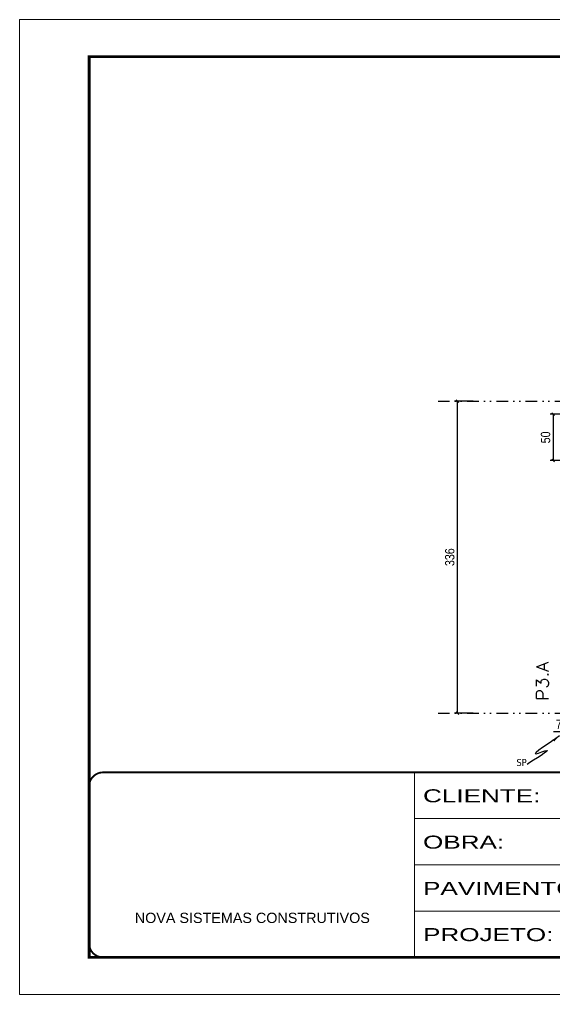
# Model space of a CAD drawing. Header units: millimetres. Extents: x 1945 to 8225, y 304 to 15137.
# Drawn here: x 5128 to 5704, y 12939 to 13989 of the extents above; entities that cross this region are included whole.
import ezdxf

# ---------------------------------------------------------------- set-up
doc = ezdxf.new("R2010")
doc.units = ezdxf.units.MM
for name, pattern in [('CONTINUO', [0]), ('DASHED', [0.75, 0.5, -0.25]), ('DIVIDE2', [0.625, 0.25, -0.125, 0, -0.125, 0, -0.125])]:
    doc.linetypes.add(name, pattern=pattern)
for name, color, linetype in [('COTA', 241, 'Continuous'), ('Nível', 160, 'Continuous'), ('texto', 7, 'Continuous')]:
    doc.layers.add(name, color=color, linetype=linetype)
for name, color, linetype, lineweight in [('Folhas', 255, 'Continuous', 9), ('SARRAFO DE PRESSAO', 251, 'DASHED', 9), ('Texto Seção', 7, 'Continuous', 15)]:
    doc.layers.add(name, color=color, linetype=linetype, lineweight=lineweight)
doc.styles.add('ARIAL', font='arial.ttf')
doc.styles.add('COTA TECNICA', font='techl___.ttf', dxfattribs={"height": 10})
doc.styles.add('REGUA-120', font='ROMANS.shx', dxfattribs={"height": 15})
doc.styles.get("Standard").update_dxf_attribs({"font": 'arial.ttf'})
doc.styles.add('Tecnologia', font='')
doc.styles.get('Tecnologia').set_extended_font_data('Forgotten Futurist')
doc.dimstyles.new('PAINEL-NOVA', dxfattribs={"dimtxt": 10, "dimasz": 3, "dimexe": 3, "dimexo": 3, "dimgap": 3, "dimtad": 1, "dimdec": 1, "dimzin": 12, "dimdsep": 46, "dimtxsty": 'COTA TECNICA', "dimblk1": 'OBLIQUE', "dimblk2": 'OBLIQUE', "dimsah": 1, "dimcen": 0.9, "dimclrd": 4, "dimclre": 4, "dimclrt": 240, "dimadec": 1, "dimazin": 3, "dimtfac": 1, "dimtdec": 1, "dimtix": 1, "dimtmove": 0, "dimatfit": 3, "dimfxl": 1, "dimtolj": 1, "dimtzin": 12, "dimarcsym": 0})
doc.dimstyles.get("Standard").update_dxf_attribs({"dimtxt": 0.18, "dimasz": 0.18, "dimexe": 0.18, "dimexo": 0.0625, "dimgap": 0.09, "dimtad": 0, "dimtih": 1, "dimtoh": 1, "dimdec": 4, "dimzin": 0, "dimdsep": 46, "dimtxsty": 'Standard', "dimcen": 0.09, "dimadec": 0, "dimazin": 0, "dimtfac": 1, "dimtdec": 4, "dimtofl": 0, "dimtmove": 0, "dimatfit": 3, "dimfxl": 1, "dimtolj": 1, "dimtzin": 0, "dimarcsym": 0})

# ---------------------------------------------------------------- blocks, each defined once
blk = doc.blocks.new('9999999999')
at = {"color": 30, "linetype": 'CONTINUO'}
for p, q in [((98564.6, 34230.2), (98564.6, 34429.4)), ((98564.6, 34379.6), (99584, 34379.6)), ((98564.6, 34329.8), (99488, 34329.8)), ((98564.6, 34280), (99488, 34280))]:
    blk.add_line(p, q, dxfattribs=at)
at = {"color": 30, "linetype": 'CONTINUO', "const_width": 2}
blk.add_lwpolyline([(99584, 34230.2), (99584, 34414.4, 0.414214), (99569, 34429.4), (98229, 34429.4, 0.414214), (98214, 34414.4), (98214, 34245.2, 0.414214), (98229, 34230.2), (99584, 34230.2)], format="xyb", dxfattribs=at)
at = {"layer": 'Folhas'}
blk.add_lwpolyline([(98139, 34190.2), (99624, 34190.2), (99624, 35240.2), (98139, 35240.2)], close=True, dxfattribs=at)
at = {"layer": 'Folhas', "color": 30, "const_width": 3}
blk.add_lwpolyline([(98214, 34230.2), (99584, 34230.2), (99584, 35200.2), (98214, 35200.2)], close=True, dxfattribs=at)
at = {"color": 7, "linetype": 'Continuous', "ltscale": 5, "style": 'ARIAL'}
blk.add_text('NOVA SISTEMAS CONSTRUTIVOS', height=11.059, dxfattribs=at).set_placement((98263.2, 34267.2))
at = {"layer": 'Folhas', "color": 7, "style": 'Tecnologia', "width": 1.5}
for s, p in [('CLIENTE:', (98573.7, 34397.2)), ('OBRA:', (98573.7, 34347.3)), ('PAVIMENTO:', (98573.7, 34297.5)), ('PROJETO:', (98573.7, 34247.7))]:
    blk.add_text(s, height=14, dxfattribs=at).set_placement(p)
blk = doc.blocks.new('_Oblique')
at = {"color": 0, "linetype": 'ByBlock', "lineweight": -2}
blk.add_line((-0.5, -0.5), (0.5, 0.5), dxfattribs=at)
blk = doc.blocks.new('*D25')
at = {"layer": 'COTA', "color": 4, "linetype": 'ByBlock', "lineweight": -2, "transparency": 16777216}
for p, q in [((4967.6, 7361.8), (4967.6, 7339.8)), ((4974.6, 7361.8), (4974.6, 7339.8)), ((4967.6, 7342.8), (4952.9, 7342.8)), ((4974.6, 7342.8), (4967.6, 7342.8))]:
    blk.add_line(p, q, dxfattribs=at)
at = {"layer": 'Defpoints', "color": 0, "linetype": 'ByBlock', "transparency": 16777216}
for p in [(4967.6, 7364.8), (4974.6, 7364.8), (4967.6, 7342.8)]:
    blk.add_point(p, dxfattribs=at)
at = {"layer": 'COTA', "color": 4, "linetype": 'ByBlock', "lineweight": -2, "transparency": 16777216, "xscale": 3, "yscale": 3, "zscale": 3, "rotation": 180}
blk.add_blockref('_Oblique', (4967.6, 7342.8), dxfattribs=at)
at = {"layer": 'COTA', "color": 4, "linetype": 'ByBlock', "lineweight": -2, "transparency": 16777216, "xscale": 3, "yscale": 3, "zscale": 3}
blk.add_blockref('_Oblique', (4974.6, 7342.8), dxfattribs=at)
at = {"layer": 'COTA', "color": 240, "linetype": 'ByBlock', "transparency": 16777216, "insert": (4958.8, 7350.9), "char_height": 10, "attachment_point": 5, "style": 'COTA TECNICA'}
blk.add_mtext('\\A1;7', dxfattribs=at)
blk = doc.blocks.new('*D638')
at = {"layer": 'COTA', "color": 4, "linetype": 'Continuous', "lineweight": -2, "ltscale": 30, "transparency": 16777216}
for p, q in [((5749.2, 13563.5), (5700.2, 13563.5)), ((5703.2, 13563.5), (5703.2, 13513.5)), ((5715.2, 13513.5), (5700.2, 13513.5))]:
    blk.add_line(p, q, dxfattribs=at)
at = {"layer": 'Defpoints', "color": 0, "linetype": 'Continuous', "ltscale": 30, "transparency": 16777216}
for p in [(5752.2, 13563.5), (5703.2, 13513.5), (5718.2, 13513.5)]:
    blk.add_point(p, dxfattribs=at)
at = {"layer": 'COTA', "color": 4, "linetype": 'Continuous', "lineweight": -2, "ltscale": 30, "transparency": 16777216, "xscale": 3, "yscale": 3, "zscale": 3}
for p, rotation in [((5703.2, 13563.5), 90), ((5703.2, 13513.5), 270)]:
    blk.add_blockref('_Oblique', p, dxfattribs=dict(at, rotation=rotation))
at = {"layer": 'COTA', "color": 240, "linetype": 'Continuous', "ltscale": 30, "transparency": 16777216, "insert": (5695.1, 13538.5), "char_height": 10, "attachment_point": 5, "rotation": 90, "style": 'COTA TECNICA'}
blk.add_mtext('\\A1;50', dxfattribs=at)
blk = doc.blocks.new('*D1272')
at = {"layer": 'COTA', "color": 4, "linetype": 'Continuous', "lineweight": -2, "ltscale": 30, "transparency": 16777216}
for p, q in [((5617.1, 13577.5), (5597.1, 13577.5)), ((5600.1, 13241.5), (5600.1, 13577.5)), ((5617.1, 13241.5), (5597.1, 13241.5))]:
    blk.add_line(p, q, dxfattribs=at)
at = {"layer": 'Defpoints', "color": 0, "linetype": 'Continuous', "ltscale": 30, "transparency": 16777216}
for p in [(5600.1, 13577.5), (5620.1, 13577.5), (5620.1, 13241.5)]:
    blk.add_point(p, dxfattribs=at)
at = {"layer": 'COTA', "color": 4, "linetype": 'Continuous', "lineweight": -2, "ltscale": 30, "transparency": 16777216, "xscale": 3, "yscale": 3, "zscale": 3}
for p, rotation in [((5600.1, 13577.5), 90), ((5600.1, 13241.5), 270)]:
    blk.add_blockref('_Oblique', p, dxfattribs=dict(at, rotation=rotation))
at = {"layer": 'COTA', "color": 240, "linetype": 'Continuous', "ltscale": 30, "transparency": 16777216, "insert": (5591.9, 13409.5), "char_height": 10, "attachment_point": 5, "rotation": 90, "style": 'COTA TECNICA'}
blk.add_mtext('\\A1;336', dxfattribs=at)
blk = doc.blocks.new('SLIPTEE')
at = {"layer": 'texto', "color": 0, "insert": (-49.02, -55.13), "char_height": 7.5, "attachment_point": 5}
blk.add_mtext('\\fTahoma|b0|i0|c0|p34;\\C4;SP', dxfattribs=at)
at = {"layer": 'COTA', "linetype": 'ByBlock'}
dim = blk.add_linear_dim(base=(0, -22.02), p1=(7, 0), p2=(0, 0), dimstyle='PAINEL-NOVA', override={"dimarcsym": 1}, dxfattribs=at)
dim.commit()
dim.dimension.update_dxf_attribs({"geometry": '*D25', "text_midpoint": (-8.87, -13.94), "insert": (-4967.62, -7364.82)})
at = {"layer": 'COTA', "path_type": 1}
blk.add_leader([(-8.21, -26.55), (-33.31, -45.71), (-21.61, -42.03), (-43.08, -57.3)], dimstyle='Standard', override={"dimasz": 8}, dxfattribs=at)

msp = doc.modelspace()

# ---------------------------------------------------------------- linework, layer by layer
at = {"layer": 'Nível', "color": 4, "linetype": 'DIVIDE2', "ltscale": 50}
for p, q in [((5579.22, 13577.5), (6573.36, 13577.5)), ((5579.22, 13241.5), (6573.36, 13241.5))]:
    msp.add_line(p, q, dxfattribs=at)

# ---------------------------------------------------------------- block references
at = {"layer": 'COTA', "linetype": 'Continuous', "ltscale": 30}
msp.add_blockref('SLIPTEE', (5718.22, 13243.5), dxfattribs=at)
at = {"layer": 'SARRAFO DE PRESSAO', "color": 6, "linetype": 'ByBlock'}
msp.add_blockref('9999999999', (-93010.62, -21251.67), dxfattribs=at)

# ---------------------------------------------------------------- texts
at = {"layer": 'Texto Seção', "style": 'REGUA-120', "width": 1.1}
msp.add_text('P3.A', height=13, rotation=90, dxfattribs=at).set_placement((5698.22, 13254.81))

# ---------------------------------------------------------------- dimensions: what is measured, and where the dimension line sits
at = {"layer": 'COTA', "linetype": 'Continuous', "ltscale": 30}
for base, p1, p2, picture, middle in [((5600.13, 13577.5), (5620.13, 13241.5), (5620.13, 13577.5), '*D1272', (5591.91, 13409.5)), ((5703.22, 13513.5), (5752.22, 13563.5), (5718.22, 13513.5), '*D638', (5695.11, 13538.5))]:
    dim = msp.add_linear_dim(base=base, p1=p1, p2=p2, angle=90, dimstyle='PAINEL-NOVA', dxfattribs=at)
    dim.commit()
    dim.dimension.update_dxf_attribs({"geometry": picture, "text_midpoint": middle})

doc.saveas('drawing.dxf')
